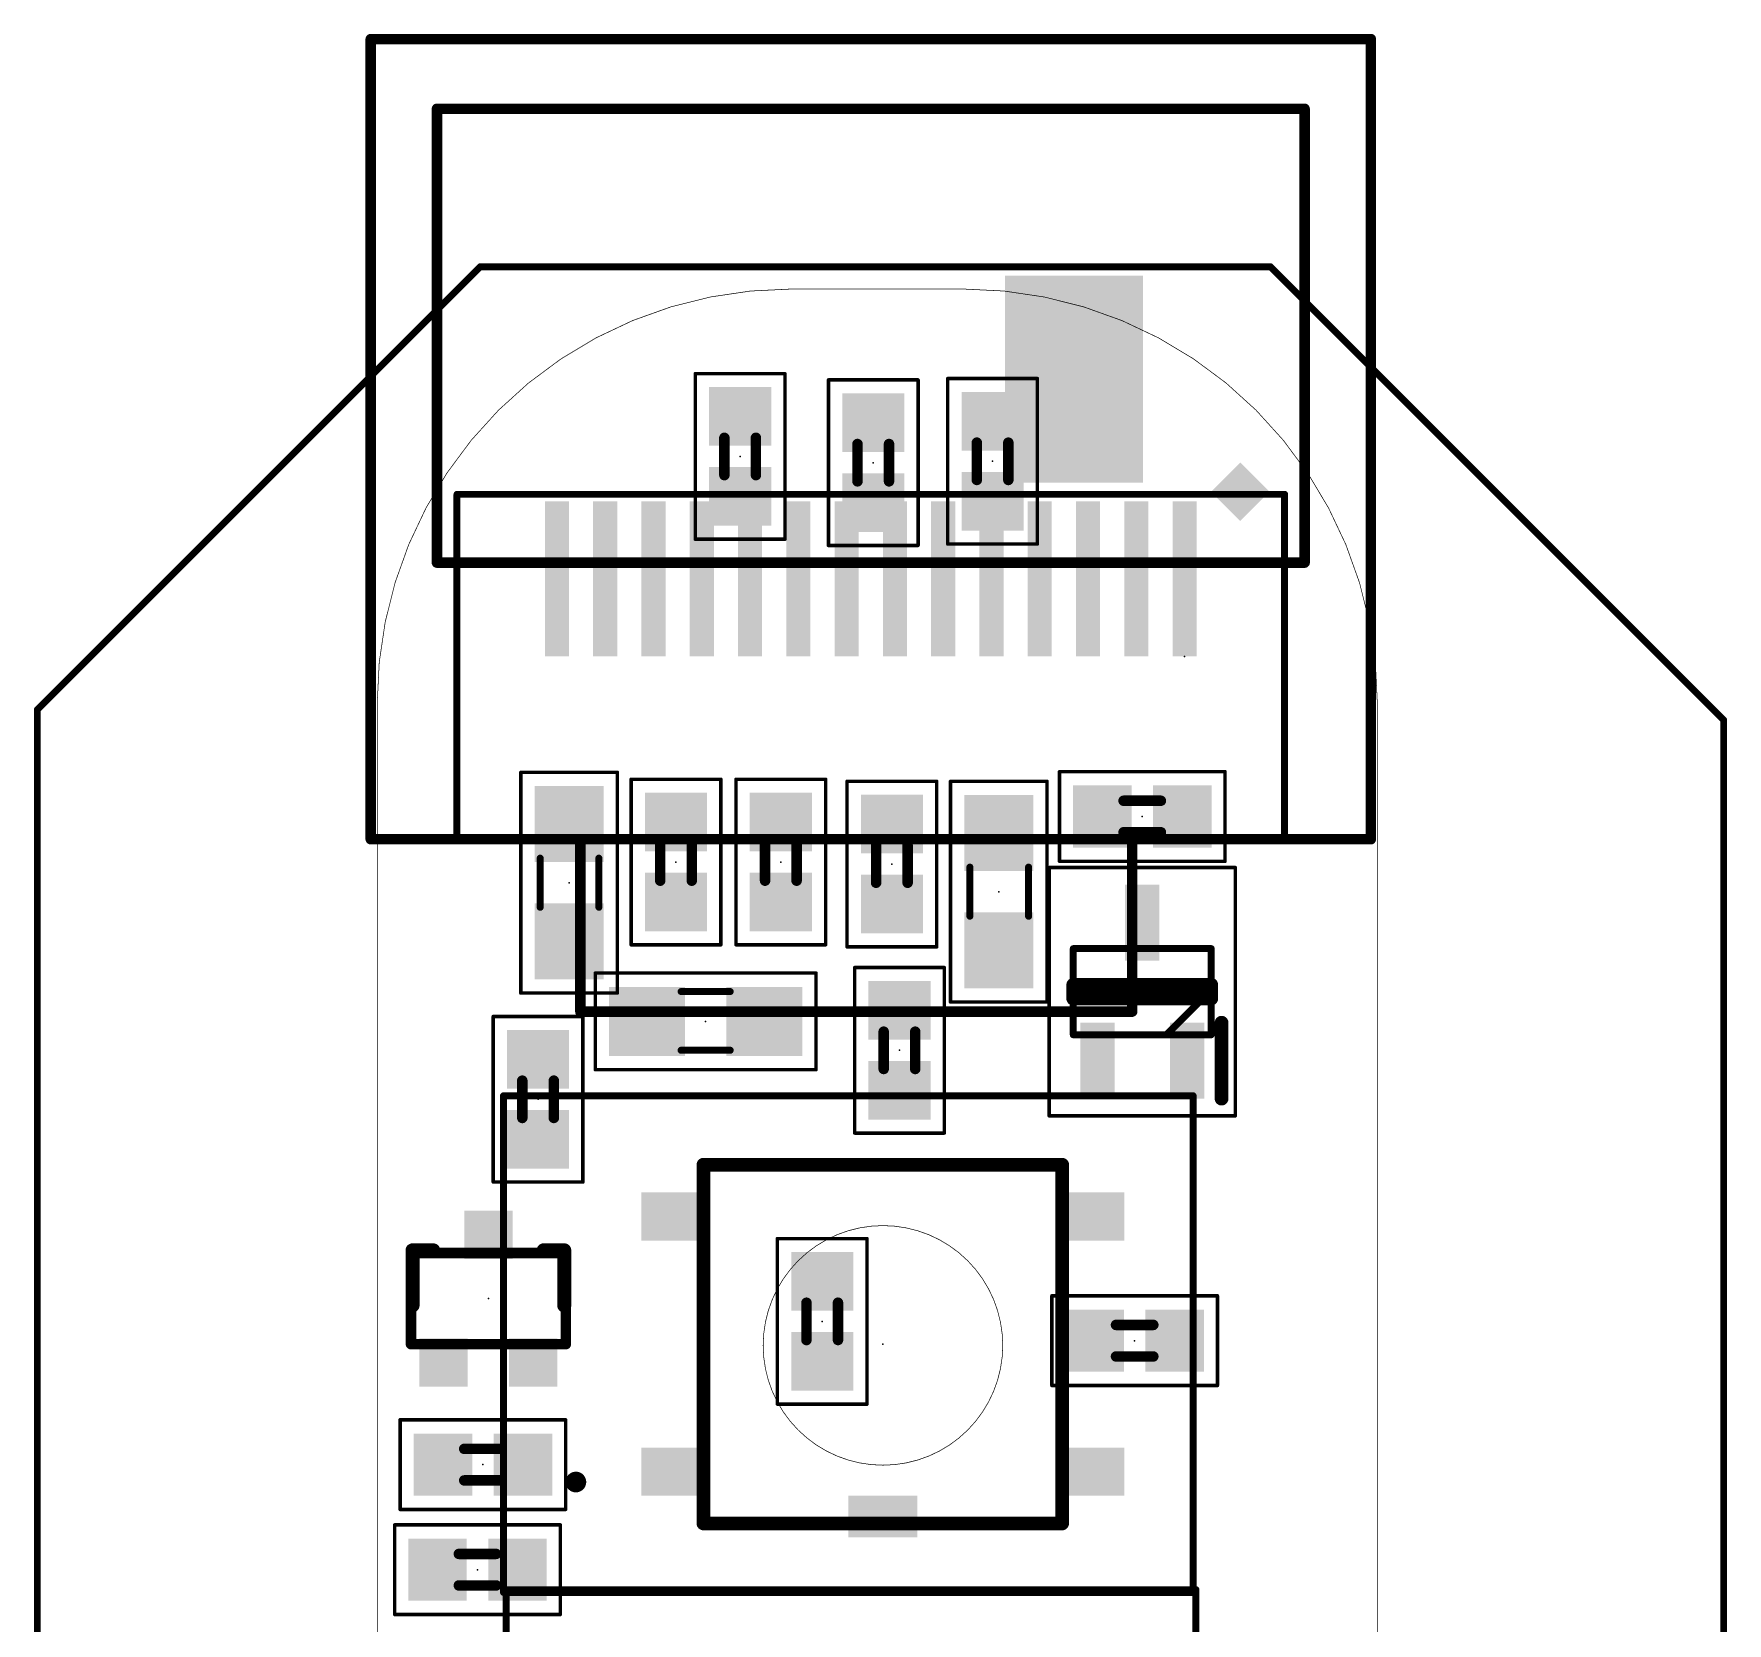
# Model space of a CAD drawing. Extents: x -0.1 to 58.1, y -0.7 to 55.2.
# Drawn here: x -0.08 to 24.47, y 20.46 to 43.51 of the extents above; entities that cross this region are included whole.
import ezdxf

# ---------------------------------------------------------------- set-up
doc = ezdxf.new("R2010")
doc.units = 0
for name, color, linetype in [('16', 132, 'CONTINUOUS'), ('20', 53, 'CONTINUOUS'), ('22', 6, 'CONTINUOUS'), ('24', 6, 'CONTINUOUS'), ('40', 132, 'CONTINUOUS'), ('52', 253, 'CONTINUOUS')]:
    doc.layers.add(name, color=color, linetype=linetype)

# ---------------------------------------------------------------- blocks, each defined once
blk = doc.blocks.new('RECT')
blk.add_solid([(-0.5, -0.5), (0.5, -0.5), (-0.5, 0.5), (0.5, 0.5)])

msp = doc.modelspace()

# ---------------------------------------------------------------- linework, layer by layer
at = {"layer": '16', "const_width": 0.1}
for points in [[(-0.03, 33.71), (6.39, 40.13)], [(6.39, 40.13), (17.85, 40.13)], [(17.85, 40.13), (24.42, 33.56)], [(-0.03, -0.67), (-0.03, 33.71)], [(24.42, 33.56), (24.42, -0.67)]]:
    msp.add_lwpolyline(points, dxfattribs=at)
at = {"layer": '16', "const_width": 0.05}
for points in [[(6.39, 40.155, 1), (6.39, 40.105)], [(6.4077, 40.1123, 1), (6.3723, 40.1477)], [(17.8677, 40.1477, 1), (17.8323, 40.1123)], [(17.85, 40.105, 1), (17.85, 40.155)], [(-0.005, 33.71, 1), (-0.055, 33.71)], [(-0.0477, 33.7277, 1), (-0.0123, 33.6923)], [(24.445, 33.56, 1), (24.395, 33.56)], [(24.4023, 33.5423, 1), (24.4377, 33.5777)]]:
    msp.add_lwpolyline(points, format="xyb", dxfattribs=at)
at = {"layer": '20'}
for points, const_width in [([(10.8984, 39.8076, 0.4142), (4.8984, 33.8076)], 0.01), ([(10.8984, 39.8101, 1), (10.8984, 39.8051)], 0.005), ([(10.8984, 39.8051, 1), (10.8984, 39.8101)], 0.005), ([(19.3984, 33.8076, 0.4142), (13.3984, 39.8076)], 0.01), ([(13.3984, 39.8101, 1), (13.3984, 39.8051)], 0.005), ([(13.3984, 39.8051, 1), (13.3984, 39.8101)], 0.005), ([(4.9009, 33.8076, 1), (4.8959, 33.8076)], 0.005), ([(4.8959, 33.8076, 1), (4.9009, 33.8076)], 0.005), ([(19.4009, 33.8076, 1), (19.3959, 33.8076)], 0.005), ([(19.3959, 33.8076, 1), (19.4009, 33.8076)], 0.005)]:
    msp.add_lwpolyline(points, format="xyb", dxfattribs=dict(at, const_width=const_width))
at = {"layer": '20', "const_width": 0.01}
for points in [[(13.3984, 39.8076), (10.8984, 39.8076)], [(4.8984, 33.8076), (4.8984, 18.7985)], [(19.3984, 18.7985), (19.3984, 33.8076)]]:
    msp.add_lwpolyline(points, dxfattribs=at)
at = {"layer": '22'}
for points, const_width in [([(16.99, 29.72), (14.99, 29.72)], 0.2), ([(14.99, 29.72), (14.99, 29.52)], 0.2), ([(16.99, 29.52), (16.99, 29.72)], 0.2), ([(14.99, 29.52), (16.99, 29.52)], 0.2), ([(17.14, 28.07), (17.14, 29.17)], 0.2), ([(9.6284, 27.1108), (14.8284, 27.1108)], 0.1), ([(14.8284, 27.1108), (9.6284, 27.1108)], 0.1), ([(5.71, 25.87), (5.41, 25.87)], 0.2032), ([(5.41, 25.87), (5.41, 25.07)], 0.2032), ([(7.31, 25.87), (7.61, 25.87)], 0.2032), ([(7.61, 25.87), (7.61, 25.07)], 0.2032), ([(9.6284, 23.5108), (9.6284, 25.5108)], 0.1), ([(9.6284, 25.5108), (9.6284, 23.5108)], 0.1), ([(14.8284, 23.5108), (14.8284, 25.5108)], 0.1), ([(14.8284, 25.5108), (14.8284, 23.5108)], 0.1), ([(7.7284, 22.5108), (7.8284, 22.5108)], 0.2), ([(9.7284, 21.9108), (14.7284, 21.9108)], 0.1), ([(14.7284, 21.9108), (9.7284, 21.9108)], 0.1)]:
    msp.add_lwpolyline(points, dxfattribs=dict(at, const_width=const_width))
for points, const_width in [([(14.99, 29.77, 1), (14.99, 29.67)], 0.1), ([(15.04, 29.72, 1), (14.94, 29.72)], 0.1), ([(17.04, 29.72, 1), (16.94, 29.72)], 0.1), ([(16.99, 29.67, 1), (16.99, 29.77)], 0.1), ([(14.99, 29.57, 1), (14.99, 29.47)], 0.1), ([(14.94, 29.52, 1), (15.04, 29.52)], 0.1), ([(16.94, 29.52, 1), (17.04, 29.52)], 0.1), ([(16.99, 29.47, 1), (16.99, 29.57)], 0.1), ([(17.19, 29.17, 1), (17.09, 29.17)], 0.1), ([(17.09, 28.07, 1), (17.19, 28.07)], 0.1), ([(9.6284, 27.1358, 1), (9.6284, 27.0858)], 0.05), ([(9.6284, 27.1358, 1), (9.6284, 27.0858)], 0.05), ([(14.8284, 27.0858, 1), (14.8284, 27.1358)], 0.05), ([(14.8284, 27.0858, 1), (14.8284, 27.1358)], 0.05), ([(12.2305, 22.755, 1), (12.2305, 26.2287, 1), (12.2305, 22.755)], 0.01), ([(5.41, 25.9208, 1), (5.41, 25.8192)], 0.1016), ([(5.4608, 25.87, 1), (5.3592, 25.87)], 0.1016), ([(5.71, 25.8192, 1), (5.71, 25.9208)], 0.1016), ([(7.31, 25.9208, 1), (7.31, 25.8192)], 0.1016), ([(7.6608, 25.87, 1), (7.5592, 25.87)], 0.1016), ([(7.61, 25.8192, 1), (7.61, 25.9208)], 0.1016), ([(9.6534, 25.5108, 1), (9.6034, 25.5108)], 0.05), ([(9.6534, 25.5108, 1), (9.6034, 25.5108)], 0.05), ([(14.8534, 25.5108, 1), (14.8034, 25.5108)], 0.05), ([(14.8534, 25.5108, 1), (14.8034, 25.5108)], 0.05), ([(5.3592, 25.07, 1), (5.4608, 25.07)], 0.1016), ([(7.5592, 25.07, 1), (7.6608, 25.07)], 0.1016), ([(9.6034, 23.5108, 1), (9.6534, 23.5108)], 0.05), ([(9.6034, 23.5108, 1), (9.6534, 23.5108)], 0.05), ([(14.8034, 23.5108, 1), (14.8534, 23.5108)], 0.05), ([(14.8034, 23.5108, 1), (14.8534, 23.5108)], 0.05), ([(7.8284, 22.5108, 1), (7.7284, 22.5108)], 0.2), ([(7.7284, 22.5108, 1), (7.8284, 22.5108)], 0.2), ([(7.7784, 22.5108, 1), (7.6784, 22.5108)], 0.1), ([(7.7284, 22.5608, 1), (7.7284, 22.4608)], 0.1), ([(7.8784, 22.5108, 1), (7.7784, 22.5108)], 0.1), ([(7.8284, 22.4608, 1), (7.8284, 22.5608)], 0.1), ([(7.6784, 22.5108, 1), (7.7784, 22.5108)], 0.1), ([(7.7784, 22.5108, 1), (7.8784, 22.5108)], 0.1), ([(9.7284, 21.9358, 1), (9.7284, 21.8858)], 0.05), ([(9.7284, 21.9358, 1), (9.7284, 21.8858)], 0.05), ([(14.7284, 21.8858, 1), (14.7284, 21.9358)], 0.05), ([(14.7284, 21.8858, 1), (14.7284, 21.9358)], 0.05)]:
    msp.add_lwpolyline(points, format="xyb", dxfattribs=dict(at, const_width=const_width))
at = {"layer": '24'}
for points, const_width in [([(18.054, 36.831), (6.054, 36.831)], 0.1), ([(6.054, 36.831), (6.054, 31.831)], 0.1), ([(18.054, 31.831), (18.054, 36.831)], 0.1), ([(4.804, 31.831), (19.304, 31.831)], 0.1524)]:
    msp.add_lwpolyline(points, dxfattribs=dict(at, const_width=const_width))
for points, const_width in [([(6.054, 36.856, 1), (6.054, 36.806)], 0.05), ([(6.079, 36.831, 1), (6.029, 36.831)], 0.05), ([(18.079, 36.831, 1), (18.029, 36.831)], 0.05), ([(18.054, 36.806, 1), (18.054, 36.856)], 0.05), ([(4.804, 31.8691, 1), (4.804, 31.7929)], 0.0762), ([(6.029, 31.831, 1), (6.079, 31.831)], 0.05), ([(18.029, 31.831, 1), (18.079, 31.831)], 0.05), ([(19.304, 31.7929, 1), (19.304, 31.8691)], 0.0762)]:
    msp.add_lwpolyline(points, format="xyb", dxfattribs=dict(at, const_width=const_width))
for p in [(10.16, 37.38), (12.09, 37.29), (13.82, 37.31), (17.4102, 36.8684), (16.604, 34.481), (15.99, 32.16), (9.23, 31.5), (10.75, 31.5), (12.36, 31.47), (7.68, 31.2), (13.91, 31.07), (15.99, 29.62), (9.66, 29.19), (12.47, 28.77), (7.23, 28.06), (6.51, 25.17), (11.35, 24.84), (15.88, 24.56), (12.2284, 24.5108), (6.43, 22.763), (6.352, 21.24)]:
    msp.add_point(p, dxfattribs=at)
at = {"layer": '40', "const_width": 0.0508}
for points in [[(9.51, 38.58), (9.51, 36.18)], [(10.81, 38.58), (9.51, 38.58)], [(10.81, 36.18), (10.81, 38.58)], [(12.74, 38.49), (11.44, 38.49)], [(11.44, 38.49), (11.44, 36.09)], [(12.74, 36.09), (12.74, 38.49)], [(13.17, 38.51), (13.17, 36.11)], [(14.47, 38.51), (13.17, 38.51)], [(14.47, 36.11), (14.47, 38.51)], [(9.51, 36.18), (10.81, 36.18)], [(11.44, 36.09), (12.74, 36.09)], [(13.17, 36.11), (14.47, 36.11)], [(8.38, 32.8), (6.98, 32.8)], [(6.98, 32.8), (6.98, 29.6)], [(8.38, 29.6), (8.38, 32.8)], [(9.88, 32.7), (8.58, 32.7)], [(8.58, 32.7), (8.58, 30.3)], [(9.88, 30.3), (9.88, 32.7)], [(11.4, 32.7), (10.1, 32.7)], [(10.1, 32.7), (10.1, 30.3)], [(11.4, 30.3), (11.4, 32.7)], [(13.01, 32.67), (11.71, 32.67)], [(11.71, 32.67), (11.71, 30.27)], [(13.01, 30.27), (13.01, 32.67)], [(14.61, 32.67), (13.21, 32.67)], [(13.21, 32.67), (13.21, 29.47)], [(14.61, 29.47), (14.61, 32.67)], [(17.19, 32.81), (14.79, 32.81)], [(14.79, 32.81), (14.79, 31.51)], [(17.19, 31.51), (17.19, 32.81)], [(14.79, 31.51), (17.19, 31.51)], [(8.58, 30.3), (9.88, 30.3)], [(10.1, 30.3), (11.4, 30.3)], [(11.71, 30.27), (13.01, 30.27)], [(13.12, 29.97), (11.82, 29.97)], [(11.82, 29.97), (11.82, 27.57)], [(13.12, 27.57), (13.12, 29.97)], [(11.26, 29.89), (8.06, 29.89)], [(8.06, 29.89), (8.06, 28.49)], [(11.26, 28.49), (11.26, 29.89)], [(6.98, 29.6), (8.38, 29.6)], [(13.21, 29.47), (14.61, 29.47)], [(7.88, 29.26), (6.58, 29.26)], [(6.58, 29.26), (6.58, 26.86)], [(7.88, 26.86), (7.88, 29.26)], [(8.06, 28.49), (11.26, 28.49)], [(11.82, 27.57), (13.12, 27.57)], [(6.58, 26.86), (7.88, 26.86)], [(10.7, 26.04), (10.7, 23.64)], [(12, 26.04), (10.7, 26.04)], [(12, 23.64), (12, 26.04)], [(17.08, 25.21), (14.68, 25.21)], [(14.68, 25.21), (14.68, 23.91)], [(17.08, 23.91), (17.08, 25.21)], [(14.68, 23.91), (17.08, 23.91)], [(10.7, 23.64), (12, 23.64)], [(7.63, 23.413), (5.23, 23.413)], [(5.23, 23.413), (5.23, 22.113)], [(7.63, 22.113), (7.63, 23.413)], [(5.23, 22.113), (7.63, 22.113)], [(7.552, 21.89), (5.152, 21.89)], [(5.152, 21.89), (5.152, 20.59)], [(7.552, 20.59), (7.552, 21.89)], [(5.152, 20.59), (7.552, 20.59)]]:
    msp.add_lwpolyline(points, dxfattribs=at)
at = {"layer": '40', "const_width": 0.0254}
for points in [[(9.5227, 38.58, 1), (9.4973, 38.58)], [(9.51, 38.5927, 1), (9.51, 38.5673)], [(10.8227, 38.58, 1), (10.7973, 38.58)], [(10.81, 38.5673, 1), (10.81, 38.5927)], [(11.44, 38.5027, 1), (11.44, 38.4773)], [(11.4527, 38.49, 1), (11.4273, 38.49)], [(12.7527, 38.49, 1), (12.7273, 38.49)], [(12.74, 38.4773, 1), (12.74, 38.5027)], [(13.1827, 38.51, 1), (13.1573, 38.51)], [(13.17, 38.5227, 1), (13.17, 38.4973)], [(14.4827, 38.51, 1), (14.4573, 38.51)], [(14.47, 38.4973, 1), (14.47, 38.5227)], [(9.51, 36.1927, 1), (9.51, 36.1673)], [(9.4973, 36.18, 1), (9.5227, 36.18)], [(10.7973, 36.18, 1), (10.8227, 36.18)], [(10.81, 36.1673, 1), (10.81, 36.1927)], [(11.44, 36.1027, 1), (11.44, 36.0773)], [(11.4273, 36.09, 1), (11.4527, 36.09)], [(12.7273, 36.09, 1), (12.7527, 36.09)], [(12.74, 36.0773, 1), (12.74, 36.1027)], [(13.17, 36.1227, 1), (13.17, 36.0973)], [(13.1573, 36.11, 1), (13.1827, 36.11)], [(14.4573, 36.11, 1), (14.4827, 36.11)], [(14.47, 36.0973, 1), (14.47, 36.1227)], [(6.98, 32.8127, 1), (6.98, 32.7873)], [(6.9927, 32.8, 1), (6.9673, 32.8)], [(8.3927, 32.8, 1), (8.3673, 32.8)], [(8.38, 32.7873, 1), (8.38, 32.8127)], [(8.58, 32.7127, 1), (8.58, 32.6873)], [(8.5927, 32.7, 1), (8.5673, 32.7)], [(9.8927, 32.7, 1), (9.8673, 32.7)], [(9.88, 32.6873, 1), (9.88, 32.7127)], [(10.1, 32.7127, 1), (10.1, 32.6873)], [(10.1127, 32.7, 1), (10.0873, 32.7)], [(11.4127, 32.7, 1), (11.3873, 32.7)], [(11.4, 32.6873, 1), (11.4, 32.7127)], [(11.71, 32.6827, 1), (11.71, 32.6573)], [(11.7227, 32.67, 1), (11.6973, 32.67)], [(13.0227, 32.67, 1), (12.9973, 32.67)], [(13.01, 32.6573, 1), (13.01, 32.6827)], [(13.21, 32.6827, 1), (13.21, 32.6573)], [(13.2227, 32.67, 1), (13.1973, 32.67)], [(14.6227, 32.67, 1), (14.5973, 32.67)], [(14.61, 32.6573, 1), (14.61, 32.6827)], [(14.79, 32.8227, 1), (14.79, 32.7973)], [(14.8027, 32.81, 1), (14.7773, 32.81)], [(17.2027, 32.81, 1), (17.1773, 32.81)], [(17.19, 32.7973, 1), (17.19, 32.8227)], [(14.79, 31.5227, 1), (14.79, 31.4973)], [(14.7773, 31.51, 1), (14.8027, 31.51)], [(17.1773, 31.51, 1), (17.2027, 31.51)], [(17.19, 31.4973, 1), (17.19, 31.5227)], [(8.58, 30.3127, 1), (8.58, 30.2873)], [(8.5673, 30.3, 1), (8.5927, 30.3)], [(9.8673, 30.3, 1), (9.8927, 30.3)], [(9.88, 30.2873, 1), (9.88, 30.3127)], [(10.1, 30.3127, 1), (10.1, 30.2873)], [(10.0873, 30.3, 1), (10.1127, 30.3)], [(11.3873, 30.3, 1), (11.4127, 30.3)], [(11.4, 30.2873, 1), (11.4, 30.3127)], [(11.71, 30.2827, 1), (11.71, 30.2573)], [(11.6973, 30.27, 1), (11.7227, 30.27)], [(12.9973, 30.27, 1), (13.0227, 30.27)], [(13.01, 30.2573, 1), (13.01, 30.2827)], [(11.82, 29.9827, 1), (11.82, 29.9573)], [(11.8327, 29.97, 1), (11.8073, 29.97)], [(13.1327, 29.97, 1), (13.1073, 29.97)], [(13.12, 29.9573, 1), (13.12, 29.9827)], [(8.06, 29.9027, 1), (8.06, 29.8773)], [(8.0727, 29.89, 1), (8.0473, 29.89)], [(11.2727, 29.89, 1), (11.2473, 29.89)], [(11.26, 29.8773, 1), (11.26, 29.9027)], [(6.98, 29.6127, 1), (6.98, 29.5873)], [(6.9673, 29.6, 1), (6.9927, 29.6)], [(8.3673, 29.6, 1), (8.3927, 29.6)], [(8.38, 29.5873, 1), (8.38, 29.6127)], [(13.21, 29.4827, 1), (13.21, 29.4573)], [(13.1973, 29.47, 1), (13.2227, 29.47)], [(14.5973, 29.47, 1), (14.6227, 29.47)], [(14.61, 29.4573, 1), (14.61, 29.4827)], [(6.58, 29.2727, 1), (6.58, 29.2473)], [(6.5927, 29.26, 1), (6.5673, 29.26)], [(7.8927, 29.26, 1), (7.8673, 29.26)], [(7.88, 29.2473, 1), (7.88, 29.2727)], [(8.06, 28.5027, 1), (8.06, 28.4773)], [(8.0473, 28.49, 1), (8.0727, 28.49)], [(11.2473, 28.49, 1), (11.2727, 28.49)], [(11.26, 28.4773, 1), (11.26, 28.5027)], [(11.82, 27.5827, 1), (11.82, 27.5573)], [(11.8073, 27.57, 1), (11.8327, 27.57)], [(13.1073, 27.57, 1), (13.1327, 27.57)], [(13.12, 27.5573, 1), (13.12, 27.5827)], [(6.58, 26.8727, 1), (6.58, 26.8473)], [(6.5673, 26.86, 1), (6.5927, 26.86)], [(7.8673, 26.86, 1), (7.8927, 26.86)], [(7.88, 26.8473, 1), (7.88, 26.8727)], [(10.7127, 26.04, 1), (10.6873, 26.04)], [(10.7, 26.0527, 1), (10.7, 26.0273)], [(12.0127, 26.04, 1), (11.9873, 26.04)], [(12, 26.0273, 1), (12, 26.0527)], [(14.68, 25.2227, 1), (14.68, 25.1973)], [(14.6927, 25.21, 1), (14.6673, 25.21)], [(17.0927, 25.21, 1), (17.0673, 25.21)], [(17.08, 25.1973, 1), (17.08, 25.2227)], [(14.68, 23.9227, 1), (14.68, 23.8973)], [(14.6673, 23.91, 1), (14.6927, 23.91)], [(17.0673, 23.91, 1), (17.0927, 23.91)], [(17.08, 23.8973, 1), (17.08, 23.9227)], [(10.7, 23.6527, 1), (10.7, 23.6273)], [(10.6873, 23.64, 1), (10.7127, 23.64)], [(11.9873, 23.64, 1), (12.0127, 23.64)], [(12, 23.6273, 1), (12, 23.6527)], [(5.23, 23.4257, 1), (5.23, 23.4003)], [(5.2427, 23.413, 1), (5.2173, 23.413)], [(7.6427, 23.413, 1), (7.6173, 23.413)], [(7.63, 23.4003, 1), (7.63, 23.4257)], [(5.23, 22.1257, 1), (5.23, 22.1003)], [(5.2173, 22.113, 1), (5.2427, 22.113)], [(7.6173, 22.113, 1), (7.6427, 22.113)], [(7.63, 22.1003, 1), (7.63, 22.1257)], [(5.152, 21.9027, 1), (5.152, 21.8773)], [(5.1647, 21.89, 1), (5.1393, 21.89)], [(7.5647, 21.89, 1), (7.5393, 21.89)], [(7.552, 21.8773, 1), (7.552, 21.9027)], [(5.152, 20.6027, 1), (5.152, 20.5773)], [(5.1393, 20.59, 1), (5.1647, 20.59)], [(7.5393, 20.59, 1), (7.5647, 20.59)], [(7.552, 20.5773, 1), (7.552, 20.6027)]]:
    msp.add_lwpolyline(points, format="xyb", dxfattribs=at)
at = {"layer": '52'}
for points, const_width in [([(19.304, 43.431), (4.804, 43.431)], 0.1524), ([(4.804, 43.431), (4.804, 31.831)], 0.1524), ([(19.304, 31.831), (19.304, 43.431)], 0.1524), ([(5.764, 35.841), (5.764, 42.421)], 0.1524), ([(5.764, 42.421), (18.344, 42.421)], 0.1524), ([(18.344, 42.421), (18.344, 35.841)], 0.1524), ([(9.9314, 37.6504), (9.9314, 37.1096)], 0.1524), ([(10.3886, 37.1096), (10.3886, 37.6504)], 0.1524), ([(11.8614, 37.5604), (11.8614, 37.0196)], 0.1524), ([(12.3186, 37.0196), (12.3186, 37.5604)], 0.1524), ([(13.5914, 37.5804), (13.5914, 37.0396)], 0.1524), ([(14.0486, 37.0396), (14.0486, 37.5804)], 0.1524), ([(18.344, 35.841), (5.764, 35.841)], 0.1524), ([(16.2604, 32.3886), (15.7196, 32.3886)], 0.1524), ([(15.7196, 31.9314), (16.2604, 31.9314)], 0.1524), ([(6.054, 31.831), (18.054, 31.831)], 0.1), ([(15.844, 31.831), (7.844, 31.831)], 0.1524), ([(7.844, 31.831), (7.844, 29.331)], 0.1524), ([(9.0014, 31.7704), (9.0014, 31.2296)], 0.1524), ([(9.4586, 31.2296), (9.4586, 31.7704)], 0.1524), ([(10.5214, 31.7704), (10.5214, 31.2296)], 0.1524), ([(10.9786, 31.2296), (10.9786, 31.7704)], 0.1524), ([(12.1314, 31.7404), (12.1314, 31.1996)], 0.1524), ([(12.5886, 31.1996), (12.5886, 31.7404)], 0.1524), ([(15.844, 29.331), (15.844, 31.831)], 0.1524), ([(7.261, 30.844), (7.261, 31.556)], 0.1016), ([(8.112, 30.844), (8.112, 31.556)], 0.1016), ([(13.491, 30.714), (13.491, 31.426)], 0.1016), ([(14.342, 30.714), (14.342, 31.426)], 0.1016), ([(17.34, 31.42), (14.64, 31.42)], 0.05), ([(14.64, 31.42), (14.64, 27.82)], 0.05), ([(17.34, 27.82), (17.34, 31.42)], 0.05), ([(16.99, 30.245), (14.99, 30.245)], 0.1), ([(14.99, 30.245), (14.99, 28.995)], 0.1), ([(16.99, 28.995), (16.99, 30.245)], 0.1), ([(10.016, 29.622), (9.304, 29.622)], 0.1016), ([(16.34, 28.995), (16.99, 29.645)], 0.1), ([(7.844, 29.331), (15.844, 29.331)], 0.1524), ([(12.2414, 29.0404), (12.2414, 28.4996)], 0.1524), ([(12.6986, 28.4996), (12.6986, 29.0404)], 0.1524), ([(14.99, 28.995), (16.99, 28.995)], 0.1), ([(10.016, 28.771), (9.304, 28.771)], 0.1016), ([(7.0014, 28.3304), (7.0014, 27.7896)], 0.1524), ([(7.4586, 27.7896), (7.4586, 28.3304)], 0.1524), ([(16.7284, 28.1108), (6.7284, 28.1108)], 0.1), ([(6.7284, 28.1108), (6.7284, 20.9108)], 0.1), ([(16.7284, 20.9108), (16.7284, 28.1108)], 0.1), ([(14.64, 27.82), (17.34, 27.82)], 0.05), ([(9.6284, 27.1108), (14.8284, 27.1108)], 0.2), ([(9.6284, 21.9108), (9.6284, 27.1108)], 0.2), ([(14.8284, 27.1108), (14.8284, 21.9108)], 0.2), ([(5.3876, 25.8304), (5.3876, 24.5096)], 0.1524), ([(7.6324, 25.8304), (5.3876, 25.8304)], 0.1524), ([(7.6324, 24.5096), (7.6324, 25.8304)], 0.1524), ([(11.1214, 25.1104), (11.1214, 24.5696)], 0.1524), ([(11.5786, 24.5696), (11.5786, 25.1104)], 0.1524), ([(16.1504, 24.7886), (15.6096, 24.7886)], 0.1524), ([(5.3876, 24.5096), (7.6324, 24.5096)], 0.1524), ([(15.6096, 24.3314), (16.1504, 24.3314)], 0.1524), ([(6.7004, 22.9916), (6.1596, 22.9916)], 0.1524), ([(6.1596, 22.5344), (6.7004, 22.5344)], 0.1524), ([(14.8284, 21.9108), (9.6284, 21.9108)], 0.2), ([(6.6224, 21.4686), (6.0816, 21.4686)], 0.1524), ([(6.0816, 21.0114), (6.6224, 21.0114)], 0.1524), ([(6.7284, 20.9108), (16.7284, 20.9108)], 0.1), ([(16.7684, 20.9508), (6.7684, 20.9508)], 0.1), ([(6.7684, 20.9508), (6.7684, 13.7508)], 0.1), ([(16.7684, 13.7508), (16.7684, 20.9508)], 0.1)]:
    msp.add_lwpolyline(points, dxfattribs=dict(at, const_width=const_width))
for points, const_width in [([(4.804, 43.4691, 1), (4.804, 43.3929)], 0.0762), ([(4.8421, 43.431, 1), (4.7659, 43.431)], 0.0762), ([(19.3421, 43.431, 1), (19.2659, 43.431)], 0.0762), ([(19.304, 43.3929, 1), (19.304, 43.4691)], 0.0762), ([(5.8021, 42.421, 1), (5.7259, 42.421)], 0.0762), ([(5.764, 42.4591, 1), (5.764, 42.3829)], 0.0762), ([(18.3821, 42.421, 1), (18.3059, 42.421)], 0.0762), ([(18.344, 42.3829, 1), (18.344, 42.4591)], 0.0762), ([(9.9695, 37.6504, 1), (9.8933, 37.6504)], 0.0762), ([(10.4267, 37.6504, 1), (10.3505, 37.6504)], 0.0762), ([(11.8995, 37.5604, 1), (11.8233, 37.5604)], 0.0762), ([(12.3567, 37.5604, 1), (12.2805, 37.5604)], 0.0762), ([(13.6295, 37.5804, 1), (13.5533, 37.5804)], 0.0762), ([(14.0867, 37.5804, 1), (14.0105, 37.5804)], 0.0762), ([(9.8933, 37.1096, 1), (9.9695, 37.1096)], 0.0762), ([(10.3505, 37.1096, 1), (10.4267, 37.1096)], 0.0762), ([(13.5533, 37.0396, 1), (13.6295, 37.0396)], 0.0762), ([(14.0105, 37.0396, 1), (14.0867, 37.0396)], 0.0762), ([(11.8233, 37.0196, 1), (11.8995, 37.0196)], 0.0762), ([(12.2805, 37.0196, 1), (12.3567, 37.0196)], 0.0762), ([(5.764, 35.8791, 1), (5.764, 35.8029)], 0.0762), ([(5.7259, 35.841, 1), (5.8021, 35.841)], 0.0762), ([(18.3059, 35.841, 1), (18.3821, 35.841)], 0.0762), ([(18.344, 35.8029, 1), (18.344, 35.8791)], 0.0762), ([(15.7196, 32.4267, 1), (15.7196, 32.3505)], 0.0762), ([(16.2604, 32.3505, 1), (16.2604, 32.4267)], 0.0762), ([(15.7196, 31.9695, 1), (15.7196, 31.8933)], 0.0762), ([(16.2604, 31.8933, 1), (16.2604, 31.9695)], 0.0762), ([(4.7659, 31.831, 1), (4.8421, 31.831)], 0.0762), ([(6.054, 31.856, 1), (6.054, 31.806)], 0.05), ([(7.844, 31.8691, 1), (7.844, 31.7929)], 0.0762), ([(7.8821, 31.831, 1), (7.8059, 31.831)], 0.0762), ([(9.0395, 31.7704, 1), (8.9633, 31.7704)], 0.0762), ([(9.4967, 31.7704, 1), (9.4205, 31.7704)], 0.0762), ([(10.5595, 31.7704, 1), (10.4833, 31.7704)], 0.0762), ([(11.0167, 31.7704, 1), (10.9405, 31.7704)], 0.0762), ([(12.1695, 31.7404, 1), (12.0933, 31.7404)], 0.0762), ([(12.6267, 31.7404, 1), (12.5505, 31.7404)], 0.0762), ([(15.8821, 31.831, 1), (15.8059, 31.831)], 0.0762), ([(15.844, 31.7929, 1), (15.844, 31.8691)], 0.0762), ([(18.054, 31.806, 1), (18.054, 31.856)], 0.05), ([(19.2659, 31.831, 1), (19.3421, 31.831)], 0.0762), ([(7.2864, 31.556, 1), (7.2356, 31.556)], 0.0508), ([(8.1374, 31.556, 1), (8.0866, 31.556)], 0.0508), ([(13.5164, 31.426, 1), (13.4656, 31.426)], 0.0508), ([(14.3674, 31.426, 1), (14.3166, 31.426)], 0.0508), ([(14.64, 31.4325, 1), (14.64, 31.4075)], 0.025), ([(14.6525, 31.42, 1), (14.6275, 31.42)], 0.025), ([(17.3525, 31.42, 1), (17.3275, 31.42)], 0.025), ([(17.34, 31.4075, 1), (17.34, 31.4325)], 0.025), ([(8.9633, 31.2296, 1), (9.0395, 31.2296)], 0.0762), ([(9.4205, 31.2296, 1), (9.4967, 31.2296)], 0.0762), ([(10.4833, 31.2296, 1), (10.5595, 31.2296)], 0.0762), ([(10.9405, 31.2296, 1), (11.0167, 31.2296)], 0.0762), ([(12.0933, 31.1996, 1), (12.1695, 31.1996)], 0.0762), ([(12.5505, 31.1996, 1), (12.6267, 31.1996)], 0.0762), ([(7.2356, 30.844, 1), (7.2864, 30.844)], 0.0508), ([(8.0866, 30.844, 1), (8.1374, 30.844)], 0.0508), ([(13.4656, 30.714, 1), (13.5164, 30.714)], 0.0508), ([(14.3166, 30.714, 1), (14.3674, 30.714)], 0.0508), ([(14.99, 30.27, 1), (14.99, 30.22)], 0.05), ([(15.015, 30.245, 1), (14.965, 30.245)], 0.05), ([(17.015, 30.245, 1), (16.965, 30.245)], 0.05), ([(16.99, 30.22, 1), (16.99, 30.27)], 0.05), ([(9.304, 29.6474, 1), (9.304, 29.5966)], 0.0508), ([(10.016, 29.5966, 1), (10.016, 29.6474)], 0.0508), ([(17.0077, 29.6273, 1), (16.9723, 29.6627)], 0.05), ([(7.844, 29.3691, 1), (7.844, 29.2929)], 0.0762), ([(7.8059, 29.331, 1), (7.8821, 29.331)], 0.0762), ([(15.8059, 29.331, 1), (15.8821, 29.331)], 0.0762), ([(15.844, 29.2929, 1), (15.844, 29.3691)], 0.0762), ([(12.2795, 29.0404, 1), (12.2033, 29.0404)], 0.0762), ([(12.7367, 29.0404, 1), (12.6605, 29.0404)], 0.0762), ([(14.99, 29.02, 1), (14.99, 28.97)], 0.05), ([(14.965, 28.995, 1), (15.015, 28.995)], 0.05), ([(16.3223, 29.0127, 1), (16.3577, 28.9773)], 0.05), ([(16.965, 28.995, 1), (17.015, 28.995)], 0.05), ([(16.99, 28.97, 1), (16.99, 29.02)], 0.05), ([(9.304, 28.7964, 1), (9.304, 28.7456)], 0.0508), ([(10.016, 28.7456, 1), (10.016, 28.7964)], 0.0508), ([(12.2033, 28.4996, 1), (12.2795, 28.4996)], 0.0762), ([(12.6605, 28.4996, 1), (12.7367, 28.4996)], 0.0762), ([(7.0395, 28.3304, 1), (6.9633, 28.3304)], 0.0762), ([(7.4967, 28.3304, 1), (7.4205, 28.3304)], 0.0762), ([(6.7284, 28.1358, 1), (6.7284, 28.0858)], 0.05), ([(6.7534, 28.1108, 1), (6.7034, 28.1108)], 0.05), ([(16.7534, 28.1108, 1), (16.7034, 28.1108)], 0.05), ([(16.7284, 28.0858, 1), (16.7284, 28.1358)], 0.05), ([(6.9633, 27.7896, 1), (7.0395, 27.7896)], 0.0762), ([(7.4205, 27.7896, 1), (7.4967, 27.7896)], 0.0762), ([(14.64, 27.8325, 1), (14.64, 27.8075)], 0.025), ([(14.6275, 27.82, 1), (14.6525, 27.82)], 0.025), ([(17.3275, 27.82, 1), (17.3525, 27.82)], 0.025), ([(17.34, 27.8075, 1), (17.34, 27.8325)], 0.025), ([(9.6284, 27.1608, 1), (9.6284, 27.0608)], 0.1), ([(9.6784, 27.1108, 1), (9.5784, 27.1108)], 0.1), ([(14.8784, 27.1108, 1), (14.7784, 27.1108)], 0.1), ([(14.8284, 27.0608, 1), (14.8284, 27.1608)], 0.1), ([(5.4257, 25.8304, 1), (5.3495, 25.8304)], 0.0762), ([(5.3876, 25.8685, 1), (5.3876, 25.7923)], 0.0762), ([(7.6705, 25.8304, 1), (7.5943, 25.8304)], 0.0762), ([(7.6324, 25.7923, 1), (7.6324, 25.8685)], 0.0762), ([(11.1595, 25.1104, 1), (11.0833, 25.1104)], 0.0762), ([(11.6167, 25.1104, 1), (11.5405, 25.1104)], 0.0762), ([(15.6096, 24.8267, 1), (15.6096, 24.7505)], 0.0762), ([(16.1504, 24.7505, 1), (16.1504, 24.8267)], 0.0762), ([(5.3876, 24.5477, 1), (5.3876, 24.4715)], 0.0762), ([(7.6324, 24.4715, 1), (7.6324, 24.5477)], 0.0762), ([(11.0833, 24.5696, 1), (11.1595, 24.5696)], 0.0762), ([(11.5405, 24.5696, 1), (11.6167, 24.5696)], 0.0762), ([(5.3495, 24.5096, 1), (5.4257, 24.5096)], 0.0762), ([(7.5943, 24.5096, 1), (7.6705, 24.5096)], 0.0762), ([(15.6096, 24.3695, 1), (15.6096, 24.2933)], 0.0762), ([(16.1504, 24.2933, 1), (16.1504, 24.3695)], 0.0762), ([(6.1596, 23.0297, 1), (6.1596, 22.9535)], 0.0762), ([(6.7004, 22.9535, 1), (6.7004, 23.0297)], 0.0762), ([(6.1596, 22.5725, 1), (6.1596, 22.4963)], 0.0762), ([(6.7004, 22.4963, 1), (6.7004, 22.5725)], 0.0762), ([(9.6284, 21.9608, 1), (9.6284, 21.8608)], 0.1), ([(9.5784, 21.9108, 1), (9.6784, 21.9108)], 0.1), ([(14.7784, 21.9108, 1), (14.8784, 21.9108)], 0.1), ([(14.8284, 21.8608, 1), (14.8284, 21.9608)], 0.1), ([(6.0816, 21.5067, 1), (6.0816, 21.4305)], 0.0762), ([(6.6224, 21.4305, 1), (6.6224, 21.5067)], 0.0762), ([(6.0816, 21.0495, 1), (6.0816, 20.9733)], 0.0762), ([(6.6224, 20.9733, 1), (6.6224, 21.0495)], 0.0762), ([(6.7284, 20.9358, 1), (6.7284, 20.8858)], 0.05), ([(6.7034, 20.9108, 1), (6.7534, 20.9108)], 0.05), ([(6.7684, 20.9758, 1), (6.7684, 20.9258)], 0.05), ([(6.7934, 20.9508, 1), (6.7434, 20.9508)], 0.05), ([(16.7034, 20.9108, 1), (16.7534, 20.9108)], 0.05), ([(16.7284, 20.8858, 1), (16.7284, 20.9358)], 0.05), ([(16.7934, 20.9508, 1), (16.7434, 20.9508)], 0.05), ([(16.7684, 20.9258, 1), (16.7684, 20.9758)], 0.05)]:
    msp.add_lwpolyline(points, format="xyb", dxfattribs=dict(at, const_width=const_width))

# ---------------------------------------------------------------- block references
at = {"layer": '16'}
for p, xscale, yscale in [((15, 38.5), 2, 3), ((15.41, 32.16), 0.85, 0.9), ((16.57, 32.16), 0.85, 0.9), ((15.3, 24.56), 0.85, 0.9), ((16.46, 24.56), 0.85, 0.9)]:
    msp.add_blockref('RECT', p, dxfattribs=dict(at, xscale=xscale, yscale=yscale))
for p, xscale, yscale, rotation in [((10.16, 37.96), 0.85, 0.9, 270), ((13.82, 37.89), 0.85, 0.9, 270), ((12.09, 37.87), 0.85, 0.9, 90), ((10.16, 36.8), 0.85, 0.9, 270), ((12.09, 36.71), 0.85, 0.9, 90), ((13.82, 36.73), 0.85, 0.9, 270), ((17.4102, 36.8684), 0.5996, 0.5996, 135), ((7.504, 35.606), 2.25, 0.35, 90), ((8.204, 35.606), 2.25, 0.35, 90), ((8.904, 35.606), 2.25, 0.35, 90), ((9.604, 35.606), 2.25, 0.35, 90), ((10.304, 35.606), 2.25, 0.35, 90), ((11.004, 35.606), 2.25, 0.35, 90), ((11.704, 35.606), 2.25, 0.35, 90), ((12.404, 35.606), 2.25, 0.35, 90), ((13.104, 35.606), 2.25, 0.35, 90), ((13.804, 35.606), 2.25, 0.35, 90), ((14.504, 35.606), 2.25, 0.35, 90), ((15.204, 35.606), 2.25, 0.35, 90), ((15.904, 35.606), 2.25, 0.35, 90), ((16.604, 35.606), 2.25, 0.35, 90), ((9.23, 32.08), 0.85, 0.9, 90), ((10.75, 32.08), 0.85, 0.9, 90), ((12.36, 32.05), 0.85, 0.9, 90), ((9.23, 30.92), 0.85, 0.9, 90), ((10.75, 30.92), 0.85, 0.9, 90), ((12.36, 30.89), 0.85, 0.9, 90), ((15.99, 30.62), 1.1, 0.5, 90), ((12.47, 29.35), 0.85, 0.9, 90), ((7.23, 28.64), 0.85, 0.9, 90), ((15.34, 28.62), 1.1, 0.5, 90), ((16.64, 28.62), 1.1, 0.5, 90), ((12.47, 28.19), 0.85, 0.9, 90), ((7.23, 27.48), 0.85, 0.9, 90), ((6.51, 26.095), 0.7, 0.7, 180), ((11.35, 25.42), 0.85, 0.9, 270), ((5.86, 24.245), 0.7, 0.7, 180), ((7.16, 24.245), 0.7, 0.7, 180), ((11.35, 24.26), 0.85, 0.9, 270), ((5.85, 22.763), 0.85, 0.9, 180), ((7.01, 22.763), 0.85, 0.9, 180), ((5.772, 21.24), 0.85, 0.9, 180), ((6.932, 21.24), 0.85, 0.9, 180)]:
    msp.add_blockref('RECT', p, dxfattribs=dict(at, xscale=xscale, yscale=yscale, rotation=rotation))
at = {"layer": '16', "xscale": 1.1}
for p, rotation in [((7.68, 32.05), 90), ((13.91, 31.92), 90), ((7.68, 30.35), 90), ((13.91, 30.22), 90), ((8.81, 29.19), 180), ((10.51, 29.19), 180)]:
    msp.add_blockref('RECT', p, dxfattribs=dict(at, rotation=rotation))
at = {"layer": '16'}
for p, yscale in [((9.2284, 26.3608), 0.7), ((15.2284, 26.3608), 0.7), ((9.2284, 22.6608), 0.7), ((15.2284, 22.6608), 0.7), ((12.2284, 22.0108), 0.6)]:
    msp.add_blockref('RECT', p, dxfattribs=dict(at, yscale=yscale))
at = {"layer": '52'}
for p, xscale, yscale, rotation in [((10.16, 37.784), 0.3, 0.6096, 270), ((12.09, 37.6988), 0.3, 0.6096, 90), ((13.82, 37.714), 0.3, 0.6096, 270), ((10.16, 36.9712), 0.3, 0.6096, 270), ((12.09, 36.886), 0.3, 0.6096, 90), ((13.82, 36.9012), 0.3, 0.6096, 270), ((7.6851, 31.7803), 0.5001, 0.95, 90), ((9.23, 31.9088), 0.3, 0.6096, 90), ((10.75, 31.9088), 0.3, 0.6096, 90), ((12.36, 31.8788), 0.3, 0.6096, 90), ((13.9151, 31.6502), 0.5001, 0.95, 90), ((9.23, 31.096), 0.3, 0.6096, 90), ((10.75, 31.096), 0.3, 0.6096, 90), ((12.36, 31.066), 0.3, 0.6096, 90), ((7.6851, 30.6119), 0.5001, 0.95, 90), ((13.9151, 30.4819), 0.5001, 0.95, 90), ((9.0798, 29.1951), 0.5001, 0.95, 180), ((10.2482, 29.1951), 0.5001, 0.95, 180), ((12.47, 29.1788), 0.3, 0.6096, 90), ((7.23, 28.4688), 0.3, 0.6096, 90), ((12.47, 28.366), 0.3, 0.6096, 90), ((7.23, 27.656), 0.3, 0.6096, 90), ((11.35, 25.244), 0.3, 0.6096, 270), ((11.35, 24.4312), 0.3, 0.6096, 270), ((6.0212, 22.763), 0.3, 0.6096, 180), ((6.834, 22.763), 0.3, 0.6096, 180), ((5.9432, 21.24), 0.3, 0.6096, 180), ((6.756, 21.24), 0.3, 0.6096, 180)]:
    msp.add_blockref('RECT', p, dxfattribs=dict(at, xscale=xscale, yscale=yscale, rotation=rotation))
at = {"layer": '52', "xscale": 0.3, "yscale": 0.6096}
for p in [(15.586, 32.16), (16.3988, 32.16), (15.476, 24.56), (16.2888, 24.56)]:
    msp.add_blockref('RECT', p, dxfattribs=at)

doc.saveas('drawing.dxf')
